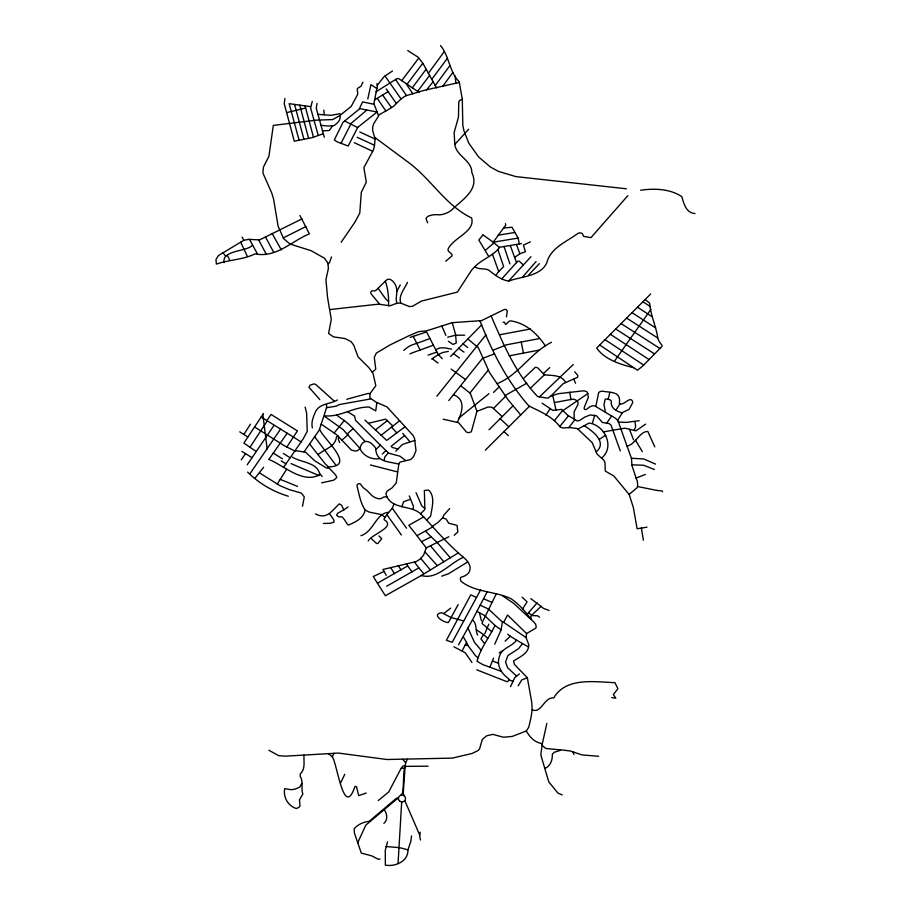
<?xml version="1.0" encoding="UTF-8"?>
<svg xmlns="http://www.w3.org/2000/svg" width="911" height="911" viewBox="0 0 911 911"><rect width="100%" height="100%" fill="white"/><g stroke="black" fill="none" stroke-linecap="round" stroke-linejoin="round"><path stroke-width="1.37" d="M411.578 835.922L410.724 841.718L407.946 849.849C408.276 858.891 400.339 864.118 392.322 865.279A27.535 26.351 3.6 0 1 385.364 865.199L385.273 850.293L387.517 841.866M362.954 82.172L361.018 86.169L357.317 88.583L357.271 90.713A5.933 5.671 3.6 0 1 356.93 95.78L351.213 106.393L339.94 115.458L332.652 119.58L316.208 120.172L273.311 125.399L268.95 156.134L263.427 167.123L262.926 173.044L271.82 193.166L273.551 198.974L278.106 226.179L283.583 238.591L289.983 244.034L311.141 250.707L324.43 258.212L327.903 263.006L328.381 268.551L325.944 279.609L327.561 297.533L331.285 319.476L328.575 333.449L333.483 336.876L345.03 338.55L351.054 341.614L353.707 345.075L358.103 356.918L368.704 367.475L373.009 373.305L375.833 385.695L370.037 393.575L369.866 397.902L376.243 402.252L386.993 406.921L413.161 435.526L414.505 438.282L416.02 450.694L413.503 456.707L410.713 459.554L400.031 462.093L398.847 463.881L396.239 482.978L392.151 487.795L387.095 491.177L385.922 493.842C390.09 510.023 410.633 504.546 420.575 513.747L424.56 509.887L424.822 508.406L424.355 490.448L428.614 490.118C435.572 496.336 431.882 508.19 430.561 516.264L426.576 520.056C438.248 532.981 449.977 546.008 463.38 557.304C472.456 564.296 473.037 574.249 460.898 577.289L460.294 578.451L460.784 581.059C474.825 592.628 495.037 591.034 510.923 598.641C517.79 603.321 523.802 609.584 528.79 616.292C530.475 620.562 537.456 622.6 535.964 628.043L526.581 633.544L526.08 637.575L528.779 644.76C528.858 653.677 519.657 656.831 513.588 661.01L514.385 664.415L527.332 677.682L531.705 702.051L532.172 709.726A141.353 135.249 3.6 0 1 528.71 727.263L526.307 730.998L512.13 736.452L503.487 737.227L492.805 734.368L486.679 735.803L482.295 739.425L479.562 748.922L478.047 750.596L471.932 753.499L452.3 758.111L387.004 759.501L338.493 753.078L285.462 756.153L278.686 755.663L268.95 750.277M388.564 305.777L388.598 300.436A37.351 35.745 3.6 0 0 388.439 296.872A81.136 77.629 3.6 0 0 387.505 289.368A60.741 58.11 3.6 0 0 385.319 281.248M401.694 801.908L398.05 863.526M496.188 594.04L482.113 622.691L482.09 623.511L491.792 631.756M386.936 496.848A14.417 13.79 3.6 0 0 384.169 496.973A2.175 2.084 3.6 0 0 383.246 497.326A9.452 9.042 3.6 0 1 381.709 498.18A4.931 4.714 3.6 0 1 379.898 498.761A8.563 8.188 3.6 0 1 376.345 498.101A14.815 14.177 3.6 0 1 371.699 495.345A63.895 61.139 3.6 0 0 369.615 493.238A73.461 70.284 3.6 0 0 366.882 490.448A23.993 22.957 3.6 0 0 364.651 488.786A10.556 10.101 3.6 0 1 362.145 486.36A109.81 105.061 3.6 0 0 360.574 484.151A2.118 2.027 3.6 0 0 357.419 484.641A1.697 1.628 3.6 0 0 357.032 486.167C359.207 494.468 360.505 503.179 365.186 510.046C363.352 518.45 355.541 522.128 348.332 525.078C346.191 523.54 344.757 518.78 341.579 516.674L338.835 516.947L336.592 515.205L337.742 513.178L343.834 509.909L341.625 505.32L339.291 503.863C332.06 510.467 327.003 520.09 315.457 513.918M476.726 669.813L507.074 681.747L508.725 680.711L508.725 678.729C501.608 673.878 496.131 665.281 499.422 656.524C501.562 647.778 511.959 646.912 516.571 640.126L528.437 646.947M477.637 635.149C475.109 630.469 477.318 623.443 472.433 619.947L487.226 591.672M407.285 759.239C402.184 769.522 404.336 781.718 402.571 792.969L400.829 795.28M376.903 83.675L377.382 85.873L373.897 103.592L378.612 115.97L373.556 123.964L372.701 127.164L372.622 130.273L375.081 139.076L374.375 146.625L373.282 150.213L363.865 167.658L366.29 182.12L361.303 192.323L359.788 213.037L355.142 221.84L341.17 242.28M420.21 832.221L419.652 836.104L420.461 840.01M379.841 304.433L371.517 294.355A2.642 2.528 3.6 0 1 370.902 291.953A2.164 2.073 3.6 0 1 372.929 290.78A4.817 4.601 3.6 0 0 375.081 290.746A2.255 2.152 3.6 0 0 376.129 290.176L386.298 280.246A3.359 3.211 3.6 0 1 389.737 279.404A7.47 7.151 3.6 0 1 393.404 281.841A19.416 18.573 3.6 0 1 395.078 284.266A12.777 12.23 3.6 0 1 396.661 289.436A5.056 4.84 3.6 0 0 396.98 291.042L396.183 298.865L396.775 303.443M595.805 406.511L598.584 393.005A1.275 1.218 3.6 0 1 598.971 392.379A21.932 20.987 3.6 0 1 599.506 391.946A1.981 1.89 3.6 0 1 600.395 391.536A13.073 12.503 3.6 0 0 601.579 391.263A2.038 1.959 3.6 0 1 602.444 391.206C611.839 392.823 621.12 391.366 619.378 403.482C623.34 406.727 630.606 394.862 632.701 401.842A3.803 3.633 3.6 0 1 632.291 403.414L629.524 408.618A2.38 2.277 3.6 0 1 628.374 409.745L624.137 411.715A4.065 3.883 3.6 0 0 622.076 413.207A17.503 16.751 3.6 0 0 621.45 414.152L617.59 420.518M376.835 402.514L375.753 410.907L369.092 407.058C353.32 406.648 340.452 417.454 324.658 415.803M317.028 103.398L316.265 108.227L324.293 137.208M445.9 335.396L441.801 325.979M284.927 98.502L284.232 103.74L294.299 141.182L311.972 137.709L323.337 133.746M546.851 723.38L542.444 743.308L540.849 754.08L541.293 756.654L548.798 781.9L557.931 793.094L562.212 794.916M302.532 506.186L304.285 496.871L301.256 493.056L289.311 489.64L279.916 485.643L259.76 473.037M412.99 509.477L413.537 506.732L409.29 495.914M460.659 385.683L470.304 393.313L476.965 411.362L471.329 431.768L468.721 432.736L466.591 432.201L458.575 422.658L443.145 419.208M531.307 619.514L530.646 616.872L531.978 614.914L541.077 606.407L530.828 598.652M367.782 99.003L370.914 84.609L376.869 88.583M384.055 460.545L384.92 456.741L388.382 452.904M401.945 506.823L403.527 501.813L410.542 499.262M386.196 575.331L383.019 569.455L416.338 561.563L420.039 559.115L423.592 555.152L426.257 547.853L448.85 536.761M506.448 316.869L507.302 311.106L506.152 309.455L504.307 309.501L480.165 321.276M608.138 399.36L609.88 392.334M332.572 125.764L329.281 130.512L322.3 130.831M331.536 256.948L329.395 262.858L328.097 263.826M592.344 423.421L594.712 415.12M360.004 448.554L358.365 449.988A5.398 5.17 3.6 0 1 355.575 451.047L351.487 450.182L336.831 434.877L321.139 424.093M488.786 624.172L484.811 633.68M494.741 644.191L501.118 629.854L502.257 622.737L504.182 621.404L507.552 615.016L526.581 633.544M476.817 611.292L484.777 615.642L494.98 625.458C489.218 637.62 480.484 648.097 477.045 661.284L482.864 664.643L500.948 671.225M312.279 101.36L310.583 107.84L318.212 135.34M634.124 430.618L635.662 426.507L634.876 421.52M368.203 540.975C371.768 534.028 396.308 527.082 384.362 519.828L383.986 519.042L386.868 514.613L392.322 508.247L393.939 504.068M489.867 667.239L493.591 658.095M457.242 422.328C461.877 413.594 466.5 399.212 453.371 394.793M449.681 508.543L443.691 515.319L442.666 517.801L437.906 522.55L432.463 526.182M301.826 783.483L299.628 787.229L294.492 789.302L290.882 789.678L284.71 788.607C283.048 797.045 287.887 805.871 296.246 808.512L298.842 807.453L300.015 805.871L299.468 799.812L302.862 794.028C300.63 788.311 303.841 781.444 300.118 776.331L300.277 773.894C305.686 769.078 303.545 761.391 304.012 755.014M510.536 686.643L514.669 677.727L519.372 673.924M518.154 685.846L521.661 680.016L527.332 677.682M357.59 843.017L365.789 825.127L396.934 798.947L398.437 798.822M344.768 774.27L340.577 783.039M458.518 644.851L472.433 619.947M462.173 650.796L466.534 642.403L463.414 637.085M366.211 793.048L358.695 795.645L356.486 786.626L354.983 786.432C343.732 819.627 337.434 764.124 332.299 756.779L333.938 753.249M341.09 143.186L351.168 123.349L366.677 110.197M396.98 291.042L400.293 284.915M476.487 597.514L452.209 642.289L446.39 640.285L470.793 594.826L476.487 597.514L480.678 589.816M458.142 604.562L448.463 622.452L447.438 622.464C442.404 621.849 431.313 614.276 441.767 612.704L450.956 617.487L463.642 620.926M407.479 282.376C404.621 288.878 398.164 295.551 400.76 303.101M476.373 629.695L483.468 634.523L480.974 638.93L484.31 643.28M250.423 424.207L243.852 434.456M522.254 643.963L518.575 648.655L507.882 655.567L505.559 662.081L507.621 667.74L516.275 675.803M267.31 420.836L249.808 447.563M495.926 275.634L497.736 272.605L503.635 266.616L497.873 249.443M615.882 410.28L619.913 403.846M255.08 478.07L263.643 467.275M277.195 484.162L286.601 469.336M522.572 277.069L536.067 261.571M263.495 413.537L243.863 443.076L256.39 451.583M280.565 429.104L250.115 473.504M266.912 420.597L271.045 414.437L297.43 430.926L286.817 447.05M273.926 425.517L247.257 464.724M545.871 415.131L550.244 408.675M268.927 459.36L287.181 433.226M606.487 423.501L611.645 415.963M303.955 451.993L319.192 430.22L326.753 407.171L326.411 404.495M379.375 458.7C371.358 459.861 363.147 455.842 359.822 448.292C363.147 437.599 370.561 440.901 375.56 448.053C376.528 462.549 387.027 460.977 398.802 464.166M241.21 459.85L245.583 453.621M283.458 467.468L303.181 438.886L307.235 431.358L306.62 413.161L305.151 407.08M650.944 309.296L614.686 360.87M522.584 608.89L527.082 601.898L522.151 597.16M442.587 86.488L452.744 72.584M428.409 73.222L444.34 51.494M435.253 85.52L449.806 65.717M601.704 458.074C615.278 446.572 604.494 425.004 589.03 423.057L577.859 429.149M376.072 91.738L396.763 78.767L398.335 78.437L407.126 84.176L422.795 63.189L418.047 57.165L407.718 50.56M431.86 79.223L447.495 58.145M344.29 420.495L334.155 432.976M407.126 84.176L412.284 87.82L426.109 69.236M429.639 75.374L417.625 91.316L412.284 87.82M418.764 58.065L401.66 80.715M537.103 602.877L527.264 614.151M330.124 309.535L378.475 304.149L390.067 305.811L395.932 303.568L400.305 302.919L409.369 306.563L412.296 306.358L421.611 301.04L457.356 292.112L471.659 270.077L474.836 266.638C478.958 270.157 484.675 267.686 489.082 270.339C494.753 275.088 501.164 279.779 508.566 281.112L530.954 256.686M568.806 427.646L574.955 419.629M482.876 234.97L478.833 240.06L488.729 256.481M426.553 89.927L433.169 81.603M486.007 334.77L436.859 396.205M469.996 392.971L488.364 369.991M448.77 400.544L482.443 358.456L494.605 353.821M554.457 420.609L562.03 411.191L587.823 393.609M559.764 426.542L568.475 415.803M383.884 823.385C388.177 819.763 387.141 813.682 384.169 809.572M627.838 195.671L590.966 237.646L583.746 236.416L582.163 233.41L579.84 232.783L577.961 233.387C566.494 241.927 550.517 247.678 546.714 263.074C539.938 276.705 521.24 276.329 508.566 281.112M427.623 222.808L425.961 218.549A6.218 5.956 3.6 0 1 429.309 215.782A19.894 19.029 3.6 0 1 437.667 214.734A15.567 14.895 3.6 0 0 443.179 214.233A25.007 23.925 3.6 0 0 450.729 210.794A6.889 6.593 3.6 0 0 452.186 209.462C462.287 199.646 479.938 189.499 471.852 172.6C471.83 160.108 456.32 156.191 454.794 144.45L468.698 129.214M539.358 263.643L528.608 275.02M501.859 278.755L517.812 261.115L519.395 261.32L523.176 264.839M516.571 640.126L510.285 636.265L505.115 641.162M450.66 356.429L481.703 324.828M395.818 451.161L401.147 445.695A7.835 7.493 3.6 0 1 402.48 444.602A7.003 6.696 3.6 0 1 403.482 444.067L414.904 440.423M489.036 429.81L512.939 405.885M476.965 411.362L488.034 407.023L491.849 407.217L493.42 408.481L505.628 396.274M650.739 293.923L596.648 348.048C604.915 359.708 620.3 364.423 633.703 367.691M368.488 423.273L385.604 419.14L392.914 426.018M485.324 450.171L529.439 406.249M348.104 506.915L343.834 509.909M493.523 392.413L499.239 386.856M474.836 266.638C482.329 259.066 493.193 256.059 499.763 247.234L521.422 243.613M539.449 396.889L573.27 364.525M530.384 241.859L523.415 245.093L525.374 251.732L519.862 253.736L514.567 257.471M530.441 388.154L544.425 374.808C552.043 375.753 561.37 374.523 565.731 382.506M523.392 378.634L535.338 367.292L537.422 367.6L544.425 374.808M376.22 449.146L380.399 445.194L388.712 453.177L399.997 456.217L405.509 460.374M382.29 454.042L385.911 450.638M543.468 373.51L549.777 367.589M353.172 428.569L347.193 433.921M348.036 434.798L341.978 440.059M403.778 350.382L404.678 349.573A86.921 83.163 3.6 0 1 408.39 346.84A46.723 44.707 3.6 0 1 409.813 345.873A138.449 132.471 3.6 0 1 417.136 343.174A258.565 247.405 3.6 0 0 429.958 338.493M485.495 250.24L494.024 242.827M443.851 613.467L450.694 608.138M629.125 494.4L636.823 487.943A1.708 1.64 3.6 0 0 637.324 487.203A6.878 6.582 3.6 0 0 637.62 484.971A88.094 84.29 3.6 0 0 637.495 482.796A11.649 11.148 3.6 0 0 637.176 480.837A5.899 5.648 3.6 0 0 636.573 479.414L631.915 465.419L631.562 459.622A9.349 8.939 3.6 0 0 630.697 456.297L618.558 422.408A10.203 9.77 3.6 0 0 617.009 419.732A7.299 6.992 3.6 0 0 615.688 418.479A31.236 29.892 3.6 0 0 610.882 415.575L595.225 406.158A2.141 2.05 3.6 0 0 594.234 405.873L593.05 405.816A3.519 3.371 3.6 0 0 591.376 406.124A18.3 17.503 3.6 0 0 589.702 406.978L586.673 409.198A1.868 1.788 3.6 0 1 585.169 409.529A1.389 1.321 3.6 0 1 584.338 409.028L584.19 408.64A6.445 6.161 3.6 0 1 584.509 406.727L588.358 397.333L587.527 392.721A1.685 1.617 3.6 0 0 586.604 391.741L585.295 391.172A2.665 2.551 3.6 0 0 583.917 390.944A1.56 1.492 3.6 0 1 583.142 390.83L558.306 393.7L550.745 396.148L563.203 383.668L577.574 377.302L577.87 375.548L574.716 371.779M378.236 800.564L388.712 791.966L401.056 768.485L402.947 766.014L405.179 765.969M488.956 393.666L458.939 417.99M445.775 261.184L452.107 255.82L451.924 254.363L448.383 251.094L447.984 249.409C452.551 237.851 475.667 231.861 471.602 217.957C446.322 205.84 431.962 180.537 410.212 163.718L374.694 137.356M381.06 435.344L399.667 420.711M383.907 571.459L373.248 576.549L385.353 595.737L421.292 575.524L458.518 552.761M375.366 429.958L387.562 420.449M645.592 424.116L636.049 430.778L624.844 428.181L603.253 431.905M404.621 435.56L391.138 446.276L392.254 447.426L397.959 448.975M596.215 451.833C607.739 442.188 592.435 430.903 584.236 425.665M463.38 557.304C449.738 563.089 437.2 580.136 421.292 575.524M405.088 426.735L386.685 440.4L364.901 420.096M550.745 396.148L548.376 397.822A9.611 9.19 3.6 0 1 547.591 398.027A18.436 17.639 3.6 0 1 546.714 398.084L537.558 396.479C515.877 373.692 503.396 344.472 491.109 315.935M377.256 85.281L384.214 76.501L392.504 70.99M372.189 372.2L375.753 369.297L374.273 357.317L376.38 353.069L390.17 344.859L408.857 335.783L418.57 331.65L426.621 330.83L452.152 322.676L479.926 320.729C491.951 351.555 506.915 381.071 528.961 406.033C540.234 411.476 552.738 416.737 560.276 427.157L562.827 427.965L570.138 427.566L577.278 428.557L592.218 442.644L597.058 454.111L603.913 460.214L605.006 462.811L605.291 471.089L613.832 475.986L629.262 494.65L633.384 507.643L637.131 528.79L646.981 527.173M431.666 359.082L436.847 355.586A25.588 24.483 3.6 0 1 440.594 353.491L442.177 352.785A6.73 6.434 3.6 0 1 443.919 352.261L448.326 351.407M499.228 652.936L502.473 650.773M318.019 454.555C325.637 448.622 335.248 446.743 336.523 436.859L337.97 436.005L338.562 436.745L338.391 439.375L339.655 442.598M440.537 45.55C449.43 56.345 449.146 71.616 459.19 81.717L462.287 99.174L459.656 100.461L458.768 102.089L458.472 117.109L454.156 132.414L454.794 144.45M432.759 526.9L416.999 535.679L408.777 525.328L423.661 516.89L426.576 520.056M423.717 573.588L418.832 567.895L386.685 586.217M599.392 439.307L605.769 435.219M377.439 583.199L407.684 565.947L412.079 571.892M388.132 91.612L374.467 100.016M301.974 218.879L259.589 239.912L248.783 239.331L243.829 240.288L218.355 255.592L215.964 259.601L216.374 264.099C229.173 259.612 242.668 259.931 255.034 253.896C276.318 258.12 291.372 241.256 309.376 233.854L299.947 215.508M505.127 395.533L526.717 383.212M467.594 562.019L448.554 573.725L441.733 576.162M497.053 383.69C519.099 374.888 530.646 352.477 551.542 342.285M454.213 535.281L457.834 531.956L457.06 525.419L448.702 523.176L446.128 519.099L442.666 517.801M435.811 349.87L438.134 348.526A6.024 5.773 3.6 0 1 440.981 347.877L445.285 347.911A4.988 4.771 3.6 0 1 447.153 348.366L451.594 349.107M283.219 237.908L306.005 226.509M378.475 115.196L388.519 109.468A243.032 232.544 3.6 0 0 392.857 106.689A11.866 11.353 3.6 0 0 394.247 105.63A95.757 91.612 3.6 0 1 398.836 101.144A20.782 19.883 3.6 0 1 405.042 96.304A12.094 11.57 3.6 0 1 406.488 95.587L424.674 90.212L459.315 82.468M416.999 535.679L421.497 541.692L431.188 536.841L437.234 542.569L450.296 557.771M627.087 446.151C635.593 444.34 639.613 431.256 647.823 431.45L654.793 446.902M321.629 482.853L333.825 480.143L336.808 477.546L335.726 475.03L329.053 468.026L326.445 468.038L314.659 460.727L305.504 452.107L295.232 450.649M492.988 350.245L506.448 344.813L539.118 338.641M598.652 756.267L582.106 754.946L570.434 751.04L561.78 749.901L554.355 752.235L552.339 754.114C552.67 759.694 550.403 766.641 544.641 768.451M645.398 474.449L635.992 478.104M252.598 245.059C247.462 251.857 221.783 249.637 224.072 262.63M337.423 399.975C330.34 404.188 320.103 403.311 315.764 411.146C313.509 416.498 310.913 421.93 312.359 427.908M433.408 345.189L412.341 352.842A10.215 9.77 3.6 0 0 409.95 354.003M428.068 355.131L436.904 352.022M410.075 337.423L425.608 332.253A1.275 1.218 3.6 0 1 426.94 332.629L437.667 353.548A6.571 6.286 3.6 0 0 439.25 355.541L442.268 358.729M360.938 535.691C373.692 531.728 375.981 513.03 388.576 512.346M447.688 337.218L455.671 335.202L464.621 335.214M305.652 108.056L286.532 112.645M398.506 797.751L396.467 798.241L369.297 821.244C363.648 821.995 357.727 824.353 354.128 828.851L354.436 833.166L361.314 853.083L371.87 855.907L378.338 859.312L379.978 858.948M509.181 355.837L538.788 350.188M499.74 334.747L530.509 328.985M639.18 420.723L625.868 422.419L618.398 422.009M554.343 402.56L571.174 399.462A12.925 12.367 3.6 0 1 573.475 399.246A1.754 1.685 3.6 0 1 574.226 399.337A8.484 8.119 3.6 0 1 577.084 401.045L577.995 402.172L577.95 404.473L574.112 411.84L574.112 418.923M519.293 243.829L518.131 238.09L493.215 242.189L483.069 234.89M498.032 235.209L514.635 232.521M370.561 398.938L339.78 404.473A21.465 20.532 3.6 0 0 336.296 406.158L326.4 407.741M503.134 322.243L504.307 322.095L505.696 324.521L509.295 321.162L510.741 320.854C525.886 323.234 537.034 333.426 545.313 345.804M640.649 190.24C654.314 188.247 670.2 188.748 681.849 196.696C683.831 203.722 686.017 212.867 695.036 213.595M428.113 766.162L405.133 766.39L403.254 793.048L404.154 795.827M503.635 228.001L512.039 227.26L518.131 238.09M323.496 523.461L330.192 523.313L334.064 522.14L333.756 519.771L329.531 513.667M401.273 768.167L404.188 768.292M317.916 114.353L331.285 115.31L340.088 113.647M346.761 399.269L368.306 393.37L369.98 393.757M465.202 645.193L467.753 645.273L475.622 655.829L477.945 657.765M385.979 846.535L399.553 847.651L407.946 849.849M631.87 464.849L643.542 465.236L654.417 469.507M631.38 458.256L643.77 458.95L655.499 464.109M560.185 749.867L545.78 748.443L542.25 745.574L541.749 743.558C534.028 742.135 529.872 737.067 526.307 730.998M320.809 125.319L327.072 125.923A14.508 13.881 3.6 0 0 329.771 125.934L333.062 125.729A3.462 3.314 3.6 0 0 334.565 125.251C337.708 123.087 341.124 119.648 339.94 115.458M310.651 106.633L289.14 103.683L299.036 139.964M626.381 188.782L515.888 176.609L498.34 171.359L490.334 166.952L478.537 156.851L468.789 143.152L464.018 131.047L462.834 125.524L462.287 99.174M397.674 471.966L370.39 464.963M374.125 104.321L362.612 101.895L359.162 109.206L342.98 122.347L334.314 139.975L337.434 141.957L348.184 146.022L357.271 128.28A3.325 3.188 3.6 0 1 358.217 126.993L377.086 112.019L359.469 108.568M637.506 486.508L654.815 490.016A57.678 55.184 3.6 0 0 658.038 490.539A19.575 18.732 3.6 0 0 660.133 490.722L661.432 490.824A1.617 1.549 3.6 0 1 662.297 491.154A1.241 1.196 3.6 0 1 662.57 491.781M328.199 466.876C357.123 466.683 323.109 438.92 319.556 429.104M611.828 697.61L615.813 698.202L613.331 694.569L617.92 688.75L614.925 682.658C594.724 681.997 566.095 676.827 553.729 697.928C544.163 696.676 541.373 714.213 532.172 709.726M622.372 412.842C616.952 411.647 610.233 408.117 611.304 401.535A2.061 1.97 3.6 0 0 611.019 400.646A1.754 1.674 3.6 0 0 610.427 400.066A3.803 3.633 3.6 0 0 609.06 399.576L606.532 398.984A1.594 1.526 3.6 0 0 605.234 399.223L603.97 404.621L605.428 412.319M549.082 610.461L543.582 608.423L541.077 606.407M492.441 661.056L498.499 663.242M388.587 301.53L385.683 298.967L378.099 288.263M453.883 646.764L465.282 652.788L471.955 662.479M508.964 679.811L512.813 681.326M319.032 475.599L291.042 463.608M280.224 479.357L297.487 486.383M374.535 145.293L357.135 137.265M483.741 598.812L491.781 602.33M359.788 131.958L375.07 139.053M372.679 151.317L354.277 142.674M480.165 605.143L488.603 609.163L502.758 622.384M294.948 451.082L284.653 445.9L254.647 427.031M288.309 496.233C273.095 491.655 259.066 483.434 247.633 472.103M344.688 121.049L357.681 127.551M268.87 459.44C283.913 465.441 303.135 484.345 319.875 474.62C317.62 462.036 300.96 462.697 292.249 457.071M241.848 451.366L252.119 457.732M282.501 458.871L273.209 453.052M371.232 538.492L376.437 543.377L377.814 543.56L381.743 538.697L378.976 535.953M261.206 417.033L301.12 441.903M281.203 460.852L285.997 463.858M290.21 457.846L283.389 453.45M642.87 301.792L650.477 306.608M621.086 323.587L659.894 348.446M239.741 431.837L247.849 437.007M626.586 318.087L657.742 338.027M615.688 328.996L654.44 353.867M501.118 629.854L494.98 625.458M632.018 312.655L655.647 327.914M637.472 307.189L652.287 316.834M610.381 334.303L649.008 359.526M605.018 339.678L643.69 365.038M599.689 345.007L637.495 370.219L642.654 366.097L661.728 346.681A1.196 1.139 3.6 0 0 661.83 345.189L660.202 342.9A21.693 20.748 3.6 0 1 657.833 338.573C656.33 326.502 650.511 315.4 649.611 303.112L645.136 299.525M502.485 595.748L513.963 603.583L529.917 618.432M365.186 510.046L369.308 512.13L381.242 514.521L385.114 517.323M542.113 403.163L552.818 410.405L561.631 409.358L567.94 415.439L577.198 420.95L579.612 420.483L584.828 417.067L590.214 414.926L596.557 415.815L602.365 422.442L609.06 423.558L610.974 425.073L620.3 450.888M526.08 637.575L503.214 622.065M458.586 348.298L463.984 352.124M425.209 552.225L437.2 565.48M453.416 353.605L459.44 357.989M451.116 369.046L465.544 379.568M347.353 411.624L354.618 416.076L355.552 420.29L380.399 445.194M332.299 756.779L328.381 753.739M417.637 91.294L418.855 92.205M437.997 363.045L433.761 359.868A5.011 4.794 3.6 0 1 432.52 358.501M467.73 338.915L478.252 347.569L489.742 372.929L508.144 399.861L520.716 414.926M462.925 343.846L467.696 347.501M324.51 416.259L343.071 429.571L359.822 448.292M448.406 341.329L453.086 344.472L456.252 342.957L455.602 334.679L452.266 322.665M336.58 414.972L341.204 418.491A29.494 28.218 3.6 0 1 346.419 422.248A79.166 75.75 3.6 0 1 352.967 428.341L364.969 441.311M539.585 617.18L537.547 615.79L532.047 615.551L528.596 612.75M507.7 634.193L510.285 636.265M424.822 508.406L421.816 505.958L416.042 492.669M499.501 247.541L493.215 242.189L505.742 225.154L505.434 223.616M481.395 650.522L474.437 642.278L467.924 627.93M483.468 634.523L487.795 638.372M334.257 401.136L315.718 384.431L314.022 383.918L310.173 385.091L308.988 387.3L319.795 399.553M503.988 431.598L508.361 435.617M493.42 408.481L502.2 416.612M500.15 418.661L508.828 426.769M425.79 531.42L431.188 536.841M426.257 547.853L421.497 541.692M420.575 513.747L423.661 516.89M309.592 443.964L325.489 464.2L328.199 466.569L328.222 467.65M391.502 427.134L396.832 432.93M420.757 558.409L430.163 569.762M319.989 473.982L322.141 476.464M402.73 433.385L409.791 441.539M443.794 561.757L430.504 545.871M314.511 436.551L335.863 465.1M401.364 534.951L386.868 514.613M402.81 759.239L405.463 762.655M414.585 562.212L418.832 567.895M406.522 528.232L392.322 508.247M385.011 76L401.045 98.957M382.666 95.051L391.479 107.578M281.351 249.967L272.241 233.671M225.655 256.321L223.058 252.734M386.264 88.914L396.342 103.512M395.465 79.325L406.488 95.587M377.302 98.388L385.854 110.994M398.073 565.458L401.068 569.91M405.964 83.448L412.831 93.81M390.819 567.826L394.463 573.679M243.829 240.288L242.11 237.088M635.559 440.264L642.335 451.64M249.534 239.411L257.426 253.941M422.806 63.189L436.54 87.923M265.477 236.985L273.71 252.29M258.713 239.946L266.16 254.055M413.241 336.318L420.119 349.995M406.5 563.59L407.684 565.947M419.743 835.08L404.791 800.621M229.834 260.466L227.363 255.308M240.72 242.224L247.314 256.321M573.816 379.249L575.524 383.224M466.534 642.403L467.753 645.273M510.297 245.537L516.526 262.641M629.501 429.332L633.544 439.842M504.034 246.482L509.921 263.951M516.469 244.433L519.862 253.736M492.452 254.26L498.75 271.58M573.019 751.962L573.896 754.445M303.921 139.281L294.56 104.423M305.06 105.87L313.498 137.299M299.765 105.141L308.59 138.404M479.528 613.217L481.429 620.698M552.795 395.636L556.04 410.166M521.217 342.012L523.461 353.069M641.39 528.084L643.382 540.189M569.842 392.129L570.833 399.53M262.812 414.266L267.174 449.032M455.09 75.977L455.955 83.288M324.259 114.752L323.815 110.14M399.963 801.316A3.564 3.405 3.6 0 0 405.532 798.799A3.564 3.405 3.6 0 0 400.441 795.428A3.564 3.405 3.6 0 0 399.963 801.316"/></g></svg>
